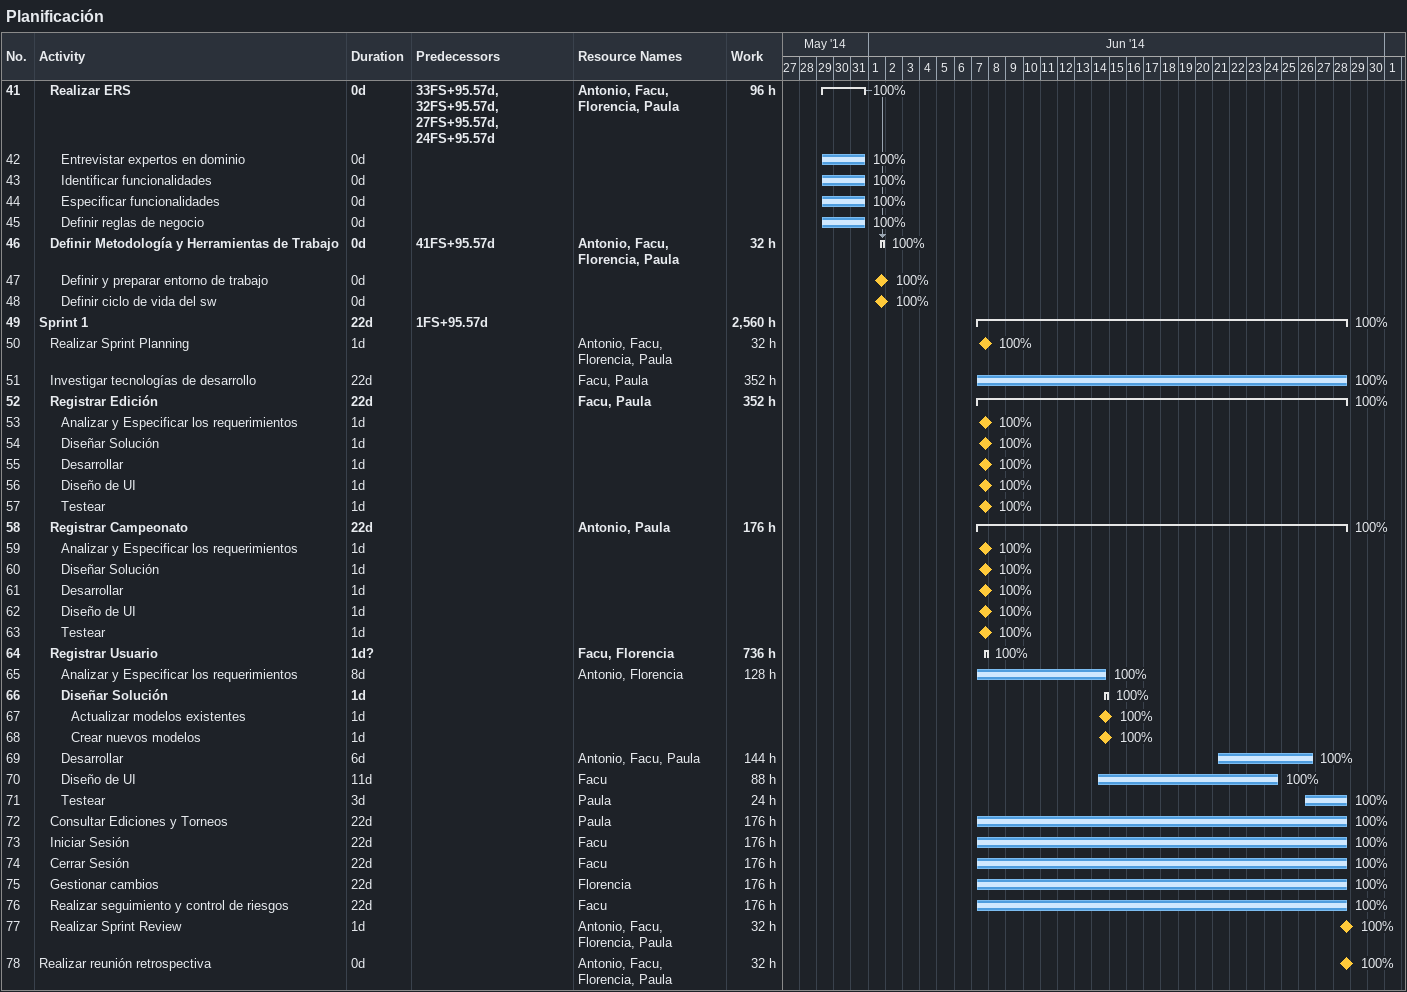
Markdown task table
Planificación

| ID | Level | Task | Duration | Start | Finish | Predecessors | Resources | % complete | Work (h) |
|---|---|---|---|---|---|---|---|---|---|
| 41 | 2 | **Realizar ERS** | 0d | 2014-05-29 | 2014-05-31 | 33FS+95.57d, 32FS+95.57d, 27FS+95.57d, 24FS+95.57d | Antonio, Facu, Florencia, Paula | 100 | 96 |
| 42 | 3 | Entrevistar expertos en dominio | 0d | 2014-05-29 | 2014-05-31 |  |  | 100 |  |
| 43 | 3 | Identificar funcionalidades | 0d | 2014-05-29 | 2014-05-31 |  |  | 100 |  |
| 44 | 3 | Especificar funcionalidades | 0d | 2014-05-29 | 2014-05-31 |  |  | 100 |  |
| 45 | 3 | Definir reglas de negocio | 0d | 2014-05-29 | 2014-05-31 |  |  | 100 |  |
| 46 | 2 | **Definir Metodología y Herramientas de Trabajo** | 0d | 2014-06-01 | 2014-06-01 | 41FS+95.57d | Antonio, Facu, Florencia, Paula | 100 | 32 |
| 47 | 3 | Definir y preparar entorno de trabajo | 0d | 2014-06-01 | 2014-06-01 |  |  | 100 |  |
| 48 | 3 | Definir ciclo de vida del sw | 0d | 2014-06-01 | 2014-06-01 |  |  | 100 |  |
| 49 | 1 | **Sprint 1** | 22d | 2014-06-07 | 2014-06-28 | 1FS+95.57d |  | 100 | 2560 |
| 50 | 2 | Realizar Sprint Planning | 1d | 2014-06-07 | 2014-06-07 |  | Antonio, Facu, Florencia, Paula | 100 | 32 |
| 51 | 2 | Investigar tecnologías de desarrollo | 22d | 2014-06-07 | 2014-06-28 |  | Facu, Paula | 100 | 352 |
| 52 | 2 | **Registrar Edición** | 22d | 2014-06-07 | 2014-06-28 |  | Facu, Paula | 100 | 352 |
| 53 | 3 | Analizar y Especificar los requerimientos | 1d | 2014-06-07 | 2014-06-07 |  |  | 100 |  |
| 54 | 3 | Diseñar Solución | 1d | 2014-06-07 | 2014-06-07 |  |  | 100 |  |
| 55 | 3 | Desarrollar | 1d | 2014-06-07 | 2014-06-07 |  |  | 100 |  |
| 56 | 3 | Diseño de UI | 1d | 2014-06-07 | 2014-06-07 |  |  | 100 |  |
| 57 | 3 | Testear | 1d | 2014-06-07 | 2014-06-07 |  |  | 100 |  |
| 58 | 2 | **Registrar Campeonato** | 22d | 2014-06-07 | 2014-06-28 |  | Antonio, Paula | 100 | 176 |
| 59 | 3 | Analizar y Especificar los requerimientos | 1d | 2014-06-07 | 2014-06-07 |  |  | 100 |  |
| 60 | 3 | Diseñar Solución | 1d | 2014-06-07 | 2014-06-07 |  |  | 100 |  |
| 61 | 3 | Desarrollar | 1d | 2014-06-07 | 2014-06-07 |  |  | 100 |  |
| 62 | 3 | Diseño de UI | 1d | 2014-06-07 | 2014-06-07 |  |  | 100 |  |
| 63 | 3 | Testear | 1d | 2014-06-07 | 2014-06-07 |  |  | 100 |  |
| 64 | 2 | **Registrar Usuario** | 1d? | 2014-06-07 | 2014-06-07 |  | Facu, Florencia | 100 | 736 |
| 65 | 3 | Analizar y Especificar los requerimientos | 8d | 2014-06-07 | 2014-06-14 |  | Antonio, Florencia | 100 | 128 |
| 66 | 3 | **Diseñar Solución** | 1d | 2014-06-14 | 2014-06-14 |  |  | 100 |  |
| 67 | 4 | Actualizar modelos existentes | 1d | 2014-06-14 | 2014-06-14 |  |  | 100 |  |
| 68 | 4 | Crear nuevos modelos | 1d | 2014-06-14 | 2014-06-14 |  |  | 100 |  |
| 69 | 3 | Desarrollar | 6d | 2014-06-21 | 2014-06-26 |  | Antonio, Facu, Paula | 100 | 144 |
| 70 | 3 | Diseño de UI | 11d | 2014-06-14 | 2014-06-24 |  | Facu | 100 | 88 |
| 71 | 3 | Testear | 3d | 2014-06-26 | 2014-06-28 |  | Paula | 100 | 24 |
| 72 | 2 | Consultar Ediciones y Torneos | 22d | 2014-06-07 | 2014-06-28 |  | Paula | 100 | 176 |
| 73 | 2 | Iniciar Sesión | 22d | 2014-06-07 | 2014-06-28 |  | Facu | 100 | 176 |
| 74 | 2 | Cerrar Sesión | 22d | 2014-06-07 | 2014-06-28 |  | Facu | 100 | 176 |
| 75 | 2 | Gestionar cambios | 22d | 2014-06-07 | 2014-06-28 |  | Florencia | 100 | 176 |
| 76 | 2 | Realizar seguimiento y control de riesgos | 22d | 2014-06-07 | 2014-06-28 |  | Facu | 100 | 176 |
| 77 | 2 | Realizar Sprint Review | 1d | 2014-06-28 | 2014-06-28 |  | Antonio, Facu, Florencia, Paula | 100 | 32 |
| 78 | 1 | Realizar reunión retrospectiva | 0d | 2014-06-28 | 2014-06-28 |  | Antonio, Facu, Florencia, Paula | 100 | 32 |
